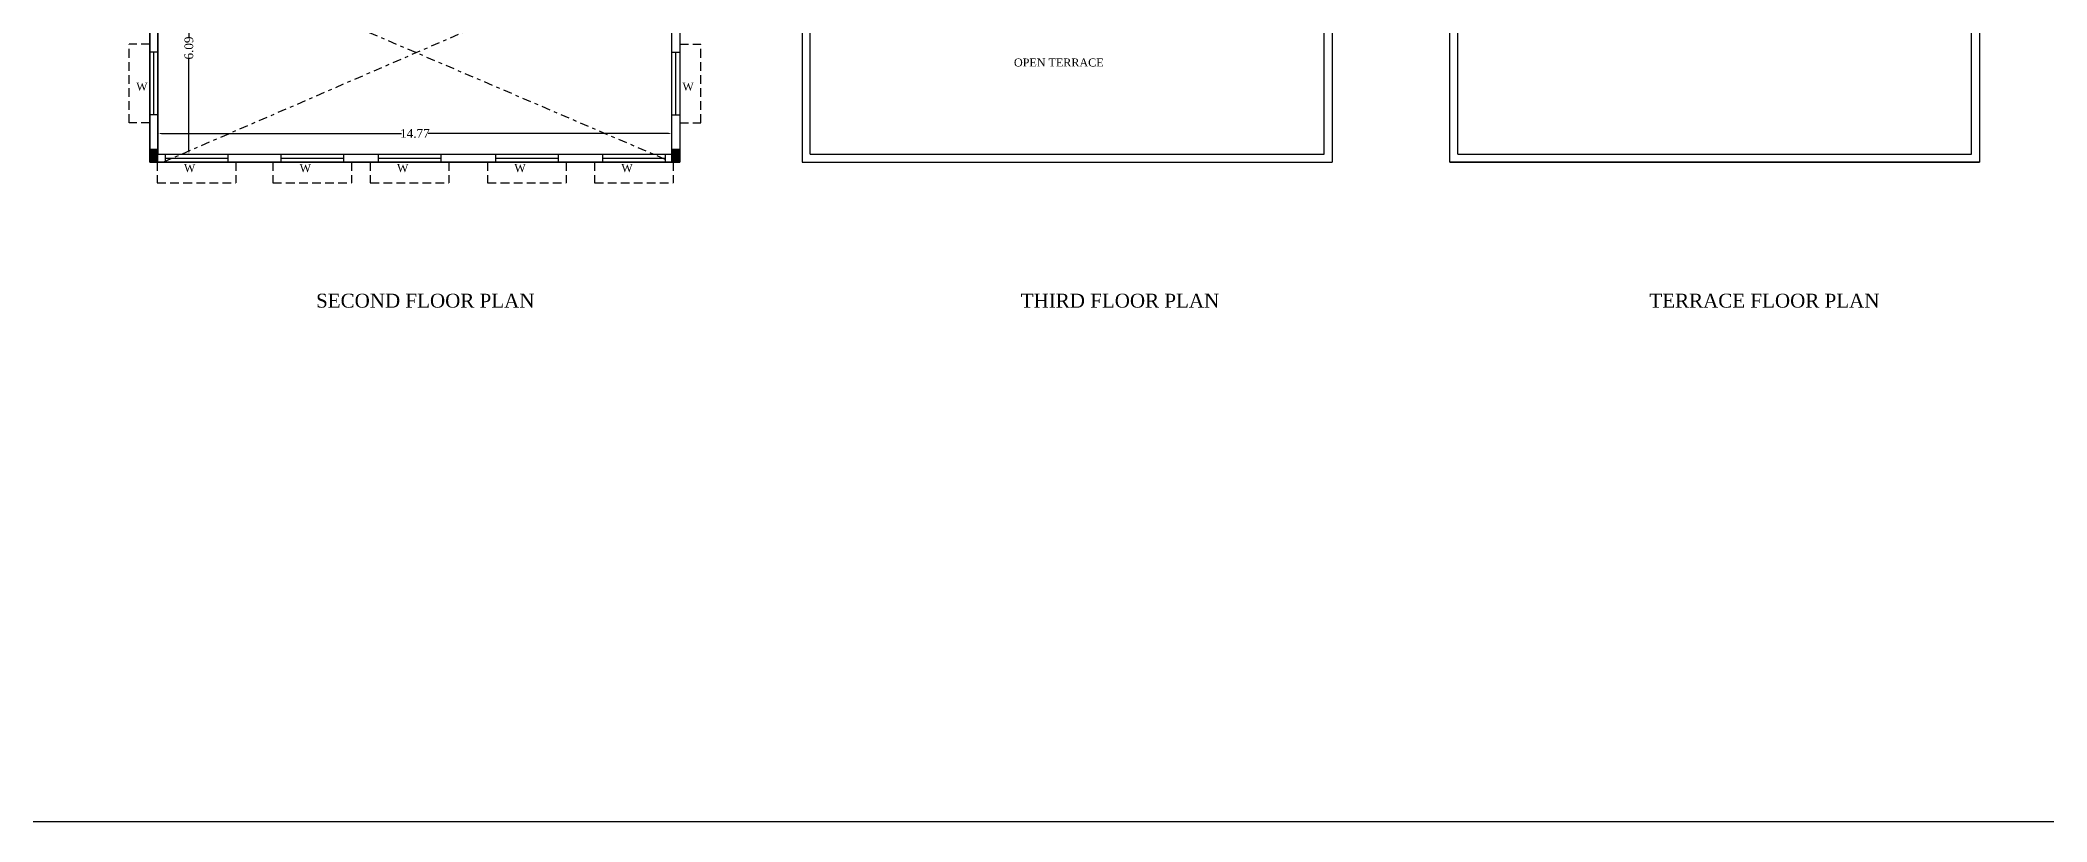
# Model space of a CAD drawing. Header units: metres. Extents: x 3520 to 17931, y 2599 to 6638.
# Drawn here: x 3569.6 to 3627.3, y 2607 to 2629.4 of the extents above; entities that cross this region are included whole.
import ezdxf

# ---------------------------------------------------------------- set-up
doc = ezdxf.new("R2010")
doc.units = ezdxf.units.M
doc.header["$MEASUREMENT"] = 0
doc.linetypes.add('DASHDOT2', pattern=[0.5, 0.25, -0.125, 0, -0.125])
doc.linetypes.add('DASHED2', pattern=[0.375, 0.25, -0.125])
for name, color, linetype in [('BLK_1_FLR_2_BLT_UP_AREA', 7, 'Continuous'), ('BLK_1_FLR_2_BLT_UP_AREA_DEDUCT', 7, 'Continuous'), ('BLK_1_FLR_4_ROOF_AREA', 7, 'Continuous'), ('LOCATION_PLAN', 7, 'Continuous')]:
    doc.layers.add(name, color=color, linetype=linetype)
doc.styles.add('ANAND', font='times.ttf')
doc.styles.get("Standard").update_dxf_attribs({"font": 'times.ttf'})
doc.dimstyles.new('STANDARD$0', dxfattribs={"dimtxt": 0.25, "dimasz": 0.1, "dimexe": 2, "dimexo": 2, "dimgap": 0, "dimtad": 0, "dimzin": 0, "dimdsep": 46, "dimtxsty": 'ANAND', "dimcen": 0.0625, "dimdle": 2.5, "dimse1": 1, "dimse2": 1, "dimclrd": 2, "dimclre": 9, "dimadec": 0, "dimazin": 0, "dimtfac": 1, "dimtix": 1, "dimtofl": 0, "dimtmove": 2, "dimatfit": 3, "dimldrblk": 'OBLIQUE', "dimfxl": 0, "dimtolj": 1, "dimtzin": 0, "dimarcsym": 0})

# ---------------------------------------------------------------- blocks, each defined once
blk = doc.blocks.new('*D42')
at = {"color": 2, "lineweight": -2}
for p, q in [((3573.869, 2632.137), (3573.869, 2629.499)), ((3573.869, 2626.247), (3573.869, 2628.885))]:
    blk.add_line(p, q, dxfattribs=at)
at = {"color": 2}
for points in [[(3573.852, 2632.137), (3573.885, 2632.137), (3573.869, 2632.237)], [(3573.852, 2626.247), (3573.885, 2626.247), (3573.869, 2626.147)]]:
    blk.add_solid(points, dxfattribs=at)
at = {"layer": 'Defpoints', "color": 0}
for p in [(3574.481, 2632.237), (3573.869, 2626.147), (3574.481, 2626.147)]:
    blk.add_point(p, dxfattribs=at)
at = {"color": 0, "insert": (3573.869, 2629.192), "char_height": 0.25, "attachment_point": 5, "rotation": 90, "style": 'ANAND'}
blk.add_mtext('\\A1;6.09', dxfattribs=at)
blk = doc.blocks.new('_Oblique')
at = {"color": 0, "linetype": 'ByBlock', "lineweight": -2}
blk.add_line((-0.5, -0.5), (0.5, 0.5), dxfattribs=at)
blk = doc.blocks.new('*D43')
at = {"color": 2, "lineweight": -2}
for p, q in [((3573.078, 2626.736), (3579.98, 2626.736)), ((3587.652, 2626.736), (3580.751, 2626.736))]:
    blk.add_line(p, q, dxfattribs=at)
at = {"color": 2}
for points in [[(3573.078, 2626.752), (3573.078, 2626.719), (3572.978, 2626.736)], [(3587.652, 2626.752), (3587.652, 2626.719), (3587.752, 2626.736)]]:
    blk.add_solid(points, dxfattribs=at)
at = {"layer": 'Defpoints', "color": 0}
for p in [(3572.978, 2626.615), (3587.752, 2626.736), (3587.752, 2626.615)]:
    blk.add_point(p, dxfattribs=at)
at = {"color": 0, "insert": (3580.365, 2626.736), "char_height": 0.25, "attachment_point": 5, "style": 'ANAND'}
blk.add_mtext('\\A1;14.77', dxfattribs=at)

msp = doc.modelspace()

# ---------------------------------------------------------------- hatches: boundary and pattern name
h = msp.add_hatch(color=256)
h.paths.add_polyline_path([(3572.978, 2626.298), (3572.864, 2626.298), (3572.864, 2626.031), (3572.978, 2626.031)])
h.paths.add_polyline_path([(3572.864, 2626.298), (3572.75, 2626.298), (3572.75, 2626.031), (3572.864, 2626.031)])
h.paths.add_polyline_path([(3572.978, 2626.031), (3572.864, 2626.031), (3572.864, 2625.917), (3572.978, 2625.917)])
h.paths.add_polyline_path([(3572.864, 2626.031), (3572.75, 2626.031), (3572.75, 2625.917), (3572.864, 2625.917)])
h = msp.add_hatch(color=256)
h.paths.add_polyline_path([(3587.981, 2626.298), (3587.866, 2626.298), (3587.866, 2626.031), (3587.981, 2626.031)])
h.paths.add_polyline_path([(3587.866, 2626.298), (3587.752, 2626.298), (3587.752, 2626.031), (3587.866, 2626.031)])
h.paths.add_polyline_path([(3587.981, 2626.031), (3587.866, 2626.031), (3587.866, 2625.917), (3587.981, 2625.917)])
h.paths.add_polyline_path([(3587.866, 2626.031), (3587.752, 2626.031), (3587.752, 2625.917), (3587.866, 2625.917)])

# ---------------------------------------------------------------- linework, layer by layer
for p, q in [((3606.73, 2685.621), (3606.73, 2625.917)), ((3610.112, 2625.917), (3610.112, 2685.621)), ((3610.341, 2626.147), (3610.341, 2685.393)), ((3625.343, 2685.621), (3625.343, 2625.917)), ((3625.115, 2626.147), (3625.115, 2679.072)), ((3625.115, 2626.147), (3625.115, 2679.072)), ((3572.75, 2632.237), (3572.75, 2625.917)), ((3572.978, 2625.917), (3572.978, 2632.237)), ((3587.752, 2625.917), (3587.752, 2632.237)), ((3587.981, 2632.237), (3587.981, 2625.917)), ((3591.499, 2632.237), (3591.499, 2625.917)), ((3591.728, 2626.147), (3591.728, 2632.237)), ((3606.502, 2626.147), (3606.502, 2632.237)), ((3606.502, 2626.147), (3606.502, 2632.237)), ((3572.978, 2629.069), (3572.75, 2629.069)), ((3572.864, 2627.269), (3572.864, 2629.069)), ((3587.752, 2629.069), (3587.981, 2629.069)), ((3587.866, 2627.269), (3587.866, 2629.069)), ((3572.978, 2627.269), (3572.75, 2627.269)), ((3587.752, 2627.269), (3587.981, 2627.269)), ((3572.978, 2625.917), (3572.75, 2625.917)), ((3572.75, 2625.917), (3587.981, 2625.917)), ((3572.978, 2625.917), (3572.75, 2625.917)), ((3572.978, 2625.917), (3572.75, 2625.917)), ((3572.978, 2626.147), (3587.981, 2626.147)), ((3573.188, 2626.145), (3573.188, 2625.917)), ((3573.188, 2626.031), (3574.988, 2626.031)), ((3574.988, 2626.145), (3574.988, 2625.917)), ((3576.514, 2626.145), (3576.514, 2625.917)), ((3576.514, 2626.031), (3578.314, 2626.031)), ((3578.314, 2626.145), (3578.314, 2625.917)), ((3579.313, 2626.145), (3579.313, 2625.917)), ((3579.313, 2626.031), (3581.113, 2626.031)), ((3581.113, 2626.145), (3581.113, 2625.917)), ((3582.685, 2626.145), (3582.685, 2625.917)), ((3582.685, 2626.031), (3584.485, 2626.031)), ((3584.485, 2626.145), (3584.485, 2625.917)), ((3585.762, 2626.145), (3585.762, 2625.917)), ((3585.762, 2626.031), (3587.562, 2626.031)), ((3587.562, 2626.145), (3587.562, 2625.917)), ((3587.981, 2625.917), (3587.752, 2625.917)), ((3587.981, 2625.917), (3587.752, 2625.917)), ((3587.981, 2625.917), (3587.752, 2625.917)), ((3591.499, 2625.917), (3606.73, 2625.917)), ((3591.728, 2626.147), (3606.502, 2626.147)), ((3610.112, 2625.917), (3625.343, 2625.917)), ((3610.341, 2626.147), (3625.115, 2626.147))]:
    msp.add_line(p, q)
at = {"linetype": 'DASHDOT2'}
for p, q in [((3572.978, 2632.237), (3587.6, 2625.982)), ((3573.131, 2625.917), (3587.752, 2632.237))]:
    msp.add_line(p, q, dxfattribs=at)
at = {"linetype": 'DASHED2'}
for p, q in [((3572.15, 2627.039), (3572.15, 2629.299)), ((3572.75, 2629.299), (3572.15, 2629.299)), ((3587.981, 2629.299), (3588.581, 2629.299)), ((3588.581, 2627.039), (3588.581, 2629.299)), ((3572.75, 2627.039), (3572.15, 2627.039)), ((3587.981, 2627.039), (3588.581, 2627.039)), ((3572.958, 2625.917), (3572.958, 2625.317)), ((3575.218, 2625.917), (3575.218, 2625.317)), ((3576.284, 2625.917), (3576.284, 2625.317)), ((3578.544, 2625.917), (3578.544, 2625.317)), ((3579.083, 2625.917), (3579.083, 2625.317)), ((3581.343, 2625.917), (3581.343, 2625.317)), ((3582.455, 2625.917), (3582.455, 2625.317)), ((3584.715, 2625.917), (3584.715, 2625.317)), ((3585.532, 2625.917), (3585.532, 2625.317)), ((3587.792, 2625.917), (3587.792, 2625.317)), ((3572.958, 2625.317), (3575.218, 2625.317)), ((3576.284, 2625.317), (3578.544, 2625.317)), ((3579.083, 2625.317), (3581.343, 2625.317)), ((3582.455, 2625.317), (3584.715, 2625.317)), ((3585.532, 2625.317), (3587.792, 2625.317))]:
    msp.add_line(p, q, dxfattribs=at)
msp.add_lwpolyline([(3520.483, 2710.351), (3679.581, 2710.351), (3679.581, 2606.963), (3520.483, 2606.963)], close=True)
at = {"layer": 'BLK_1_FLR_2_BLT_UP_AREA', "color": 18}
msp.add_lwpolyline([(3587.981, 2625.917), (3572.75, 2625.917), (3572.75, 2685.621), (3587.981, 2685.621)], close=True, dxfattribs=at)
at = {"layer": 'BLK_1_FLR_2_BLT_UP_AREA_DEDUCT', "color": 18}
msp.add_lwpolyline([(3572.978, 2626.147), (3587.752, 2626.147), (3587.752, 2632.237), (3572.978, 2632.237)], close=True, dxfattribs=at)
at = {"layer": 'BLK_1_FLR_4_ROOF_AREA', "color": 54}
msp.add_lwpolyline([(3610.112, 2685.621), (3625.343, 2685.621), (3625.343, 2625.917), (3610.112, 2625.917)], close=True, dxfattribs=at)
at = {"layer": 'LOCATION_PLAN', "color": 7}
msp.add_lwpolyline([(3520.483, 2710.351), (3679.581, 2710.351), (3679.581, 2606.963), (3520.483, 2606.963)], close=True, dxfattribs=at)

# ---------------------------------------------------------------- texts
msp.add_text('W', height=0.23).set_placement((3572.353, 2627.971))
for p in [(3588.055, 2627.971), (3573.725, 2625.63), (3577.051, 2625.63), (3579.85, 2625.63), (3583.222, 2625.63), (3586.299, 2625.63)]:
    msp.add_text('W', height=0.23, rotation=360).set_placement(p)
for s, insert, char_height, width, attachment_point in [('OPEN TERRACE', (3597.586, 2628.891), 0.23, 6.78174, 1), ('SECOND FLOOR PLAN', (3583.802, 2622.134), 0.4, 9.83219, 3), ('THIRD FLOOR PLAN', (3603.487, 2622.134), 0.4, 9.83219, 3), ('TERRACE FLOOR PLAN', (3622.465, 2622.134), 0.4, 9.83219, 3)]:
    msp.add_mtext(s, dxfattribs=dict(insert=insert, char_height=char_height, width=width, attachment_point=attachment_point))

# ---------------------------------------------------------------- dimensions: what is measured, and where the dimension line sits
dim = msp.add_linear_dim(base=(3573.869, 2626.147), p1=(3574.481, 2632.237), p2=(3574.481, 2626.147), angle=90, dimstyle='STANDARD$0', override={"dimfxl": 3, "dimfxlon": 1})
dim.commit()
dim.dimension.update_dxf_attribs({"geometry": '*D42', "text_midpoint": (3573.869, 2629.192)})
dim = msp.add_linear_dim(base=(3587.752, 2626.736), p1=(3572.978, 2626.615), p2=(3587.752, 2626.615), dimstyle='STANDARD$0', override={"dimfxl": 3, "dimfxlon": 1})
dim.commit()
dim.dimension.update_dxf_attribs({"geometry": '*D43', "text_midpoint": (3580.365, 2626.736)})

doc.saveas('drawing.dxf')
